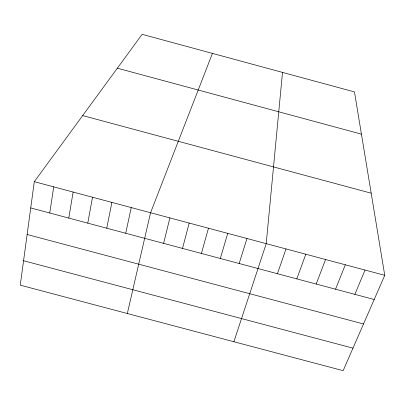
<?xml version="1.0" encoding="UTF-8"?>
<svg xmlns="http://www.w3.org/2000/svg" width="405" height="405" viewBox="0 0 405 405"><rect width="100%" height="100%" fill="white"/><g stroke="black" fill="none" stroke-linecap="round" stroke-linejoin="round"><path stroke-width="0.61" d="M282.498 72.394L266.217 243.648L233.887 341.734M34.303 181.673L20.25 285.16L343.141 370.671L384.75 275.324L354.456 91.91L142.14 34.329L34.303 181.673L384.75 275.324M49.764 213.01L53.723 186.862M68.779 218.077L73.123 192.051M87.774 223.145L92.507 197.23M106.753 228.207L111.876 202.404M125.717 233.26L131.23 207.578M127.327 313.516L150.564 212.741L212.428 53.394M163.6 243.359L169.882 217.905M182.513 248.402L189.181 223.064M201.412 253.444L208.469 228.218M220.3 258.476L227.737 233.366M239.163 263.508L246.984 238.51M277.42 273.709L286.016 248.938M296.809 278.878L305.8 254.229M316.183 284.042L325.564 259.509M335.537 289.2L345.308 264.784M354.876 294.359L365.037 270.059M30.734 207.937L374.195 299.508M27.13 234.5L363.518 323.98M23.566 260.734L352.968 348.153M82.676 115.577L371.183 193.19M117.369 68.177L361.432 134.141"/></g></svg>
